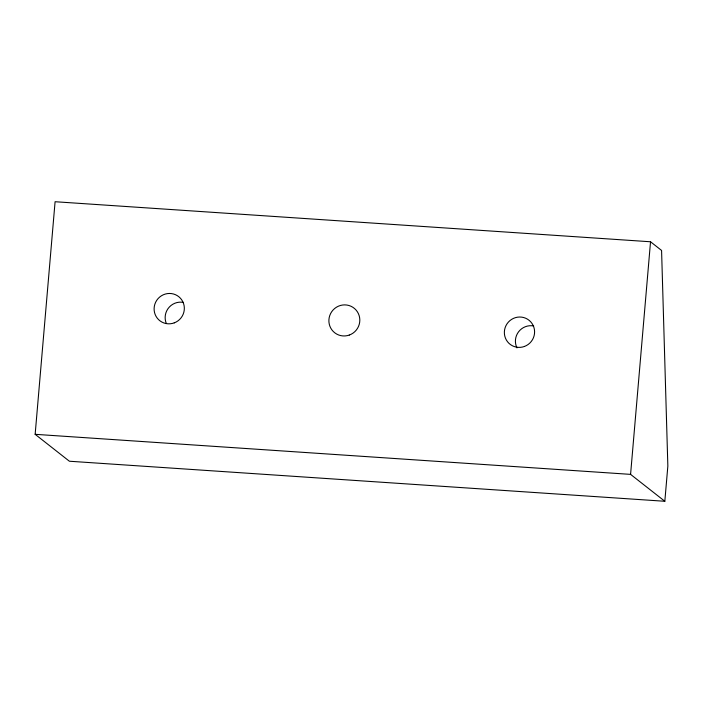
<?xml version="1.0" encoding="UTF-8"?>
<svg xmlns="http://www.w3.org/2000/svg" width="703" height="703" viewBox="0 0 703 703"><rect width="100%" height="100%" fill="white"/><g stroke="black" fill="none" stroke-linecap="round" stroke-linejoin="round"><path stroke-width="1.05" d="M35.15 434.322L55.089 201.726L650.53 241.77L661.576 250.453L667.85 466.036L664.827 501.274L69.395 461.23L35.15 434.322L630.582 474.376L664.827 501.274M630.582 474.376L650.53 241.77M166.321 323.459A15.299 15 -51.8 0 1 183.421 302.413M516.969 347.862A15.299 15 -51.8 0 1 533.682 325.972M174.247 322.87A15.299 15 -51.8 0 0 179.054 296.921A15.299 15 -51.8 0 0 154.361 306.148A15.299 15 -51.8 0 0 174.247 322.87M524.508 346.43A15.299 15 -51.8 0 0 529.306 320.48A15.299 15 -51.8 0 0 504.613 329.707A15.299 15 -51.8 0 0 524.508 346.43M349.268 335.067A15.659 15.352 -51.8 0 0 354.593 308.582A15.659 15.352 -51.8 0 0 329.189 317.633A15.659 15.352 -51.8 0 0 349.268 335.067"/></g></svg>
